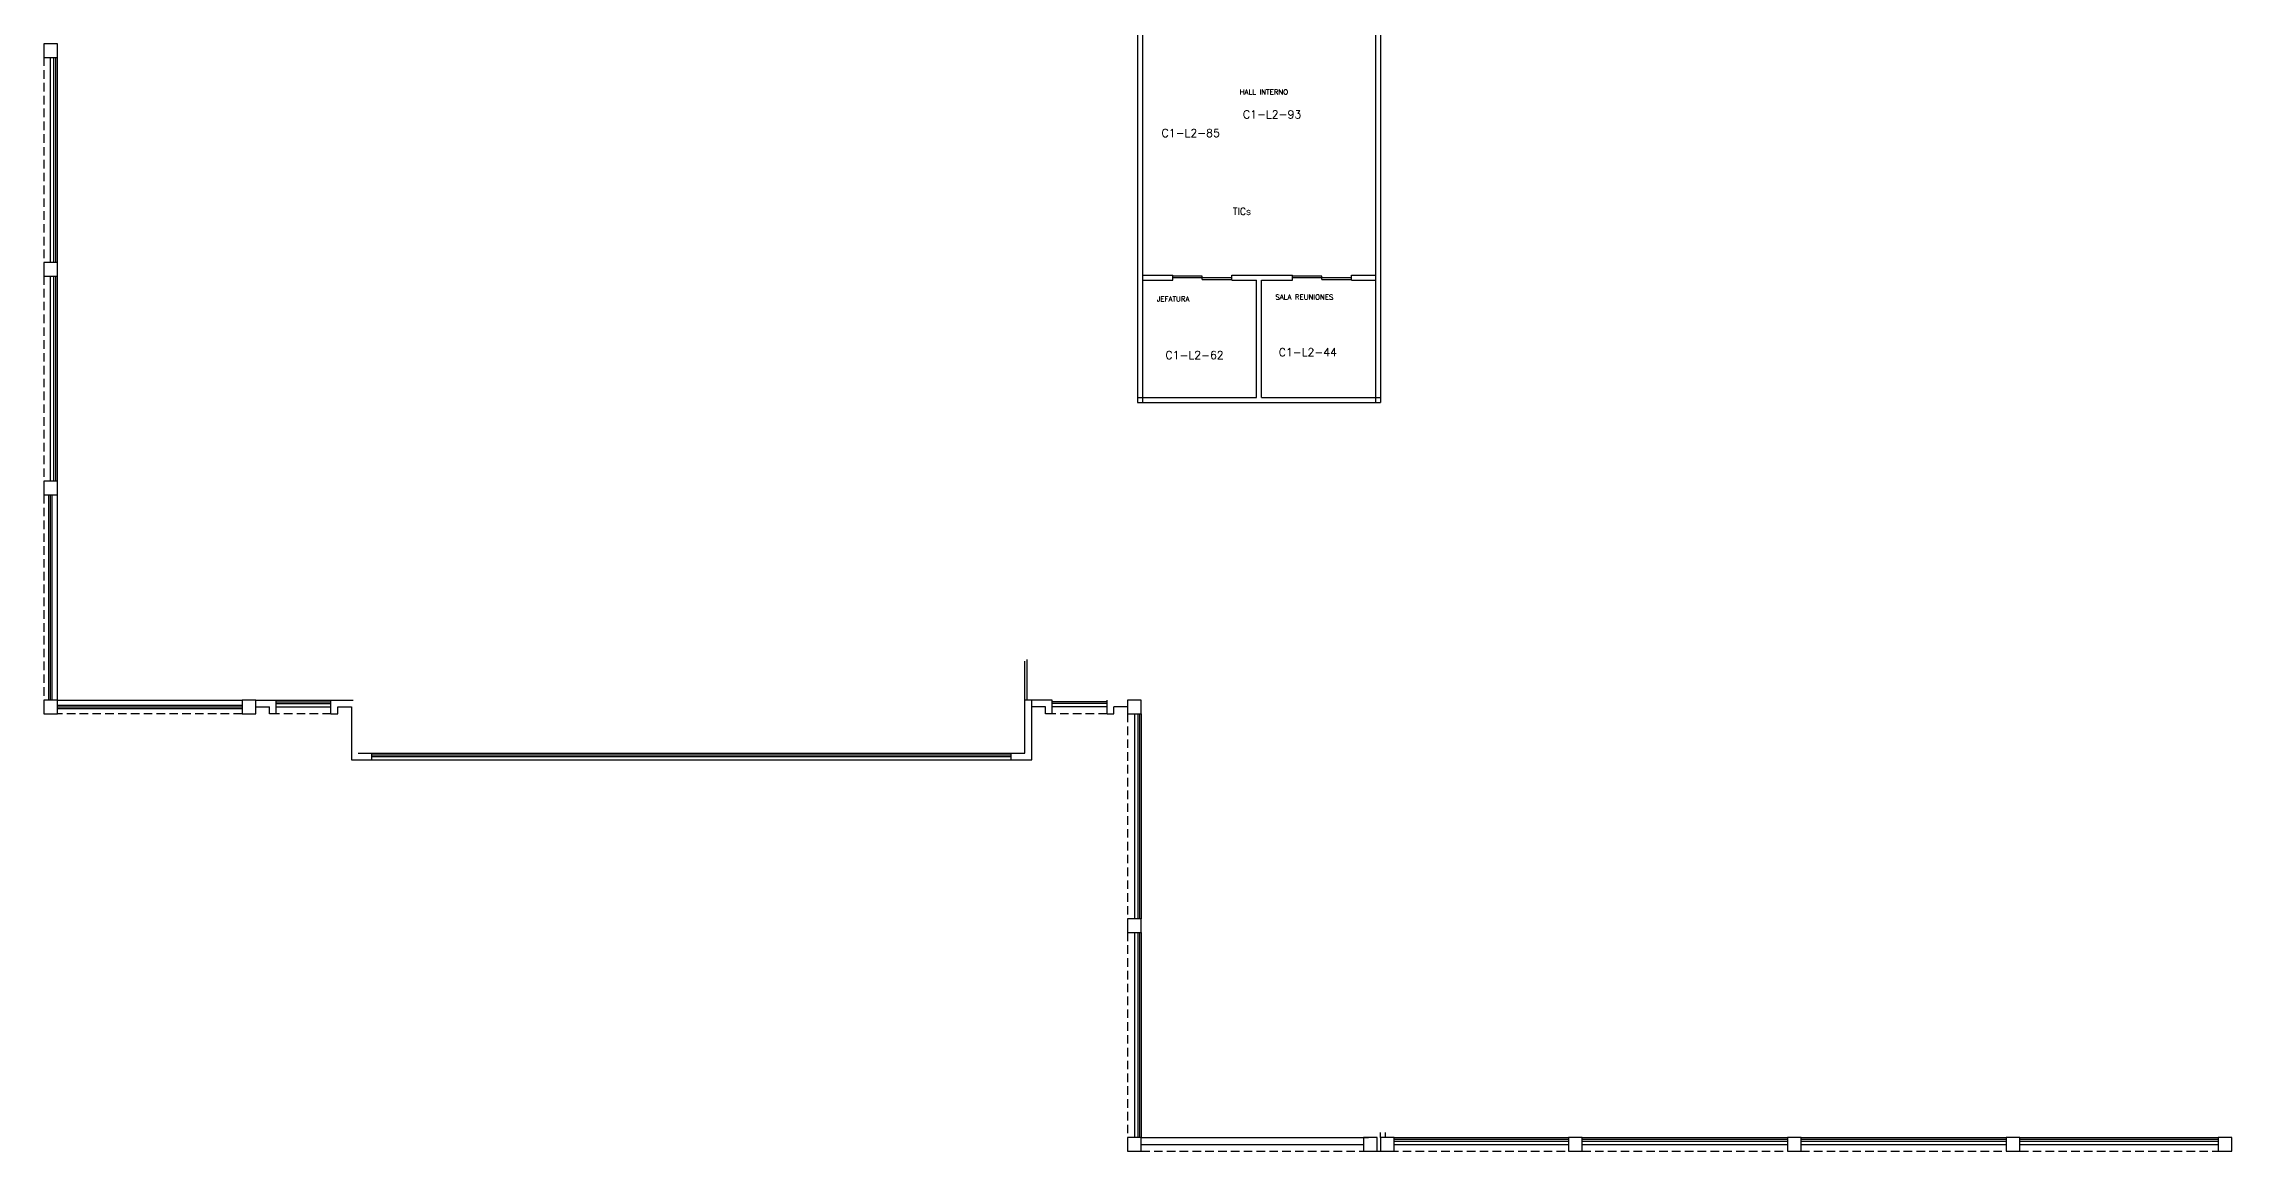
# Model space of a CAD drawing. Header units: metres. Extents: x 51 to 18146, y -212 to 18074.
# Drawn here: x 3110.5 to 3174.4, y 2181.8 to 2214.2 of the extents above; entities that cross this region are included whole.
import ezdxf

# ---------------------------------------------------------------- set-up
doc = ezdxf.new("R2010")
doc.units = ezdxf.units.M
doc.linetypes.add('HIDDEN', pattern=[0.375, 0.25, -0.125])
doc.layers.get('0').update_dxf_attribs({"color": 250})
for name, color, linetype in [('AY', 1, 'Continuous'), ('COL', 2, 'Continuous'), ('NO', 250, 'Continuous'), ('PA', 7, 'Continuous'), ('TA', 3, 'Continuous'), ('VE', 5, 'Continuous')]:
    doc.layers.add(name, color=color, linetype=linetype)
doc.layers.get('0').freeze()
doc.styles.add('ROMANS', font='romans', dxfattribs={"height": 0.13})

# ---------------------------------------------------------------- blocks, each defined once
blk = doc.blocks.new('-COL40-')
at = {"color": 0}
blk.add_lwpolyline([(-0.2, 0.2), (-0.2, -0.2), (0.2, -0.2), (0.2, 0.2)], close=True, dxfattribs=at)
blk = doc.blocks.new('PISO 1')
at = {"layer": 'AY', "color": 15, "linetype": 'HIDDEN'}
for p, q in [((99.244, 306.36), (99.244, 300.36)), ((99.244, 299.96), (99.244, 293.96)), ((99.244, 293.56), (99.244, 287.56)), ((105.044, 287.16), (99.644, 287.16)), ((107.644, 287.16), (106.044, 287.16)), ((130.344, 287.16), (128.744, 287.16)), ((130.944, 287.16), (130.944, 281.16)), ((130.944, 280.76), (130.944, 274.76)), ((131.344, 274.36), (137.844, 274.36)), ((138.244, 274.36), (143.844, 274.36)), ((144.244, 274.36), (150.244, 274.36)), ((150.644, 274.36), (156.644, 274.36)), ((157.044, 274.36), (162.844, 274.36))]:
    blk.add_line(p, q, dxfattribs=at)
at = {"layer": 'NO'}
for p, q in [((138.194, 315.61), (138.194, 296.262)), ((138.344, 315.61), (138.344, 296.262)), ((131.231, 313.31), (131.231, 296.262)), ((131.381, 313.31), (131.381, 296.262)), ((131.381, 299.988), (132.265, 299.988)), ((131.381, 299.838), (132.265, 299.838)), ((132.265, 299.838), (132.265, 299.988)), ((133.131, 299.963), (132.265, 299.963)), ((133.998, 299.913), (132.265, 299.913)), ((133.131, 299.863), (133.131, 299.963)), ((133.131, 299.863), (133.998, 299.863)), ((133.998, 299.988), (135.765, 299.988)), ((133.998, 299.838), (133.998, 299.988)), ((133.998, 299.863), (133.998, 299.963)), ((133.998, 299.863), (133.998, 299.938)), ((133.998, 299.838), (134.713, 299.838)), ((134.713, 296.412), (134.713, 299.838)), ((134.863, 299.838), (135.765, 299.838)), ((134.863, 296.412), (134.863, 299.838)), ((135.765, 299.838), (135.765, 299.988)), ((136.632, 299.963), (135.765, 299.963)), ((137.498, 299.913), (135.765, 299.913)), ((136.632, 299.863), (136.632, 299.963)), ((136.632, 299.863), (137.498, 299.863)), ((137.498, 299.988), (138.194, 299.988)), ((137.498, 299.838), (137.498, 299.988)), ((137.498, 299.863), (137.498, 299.963)), ((137.498, 299.838), (138.194, 299.838)), ((131.231, 296.412), (134.713, 296.412)), ((131.231, 296.262), (138.344, 296.262)), ((134.863, 296.412), (138.344, 296.412))]:
    blk.add_line(p, q, dxfattribs=at)
at = {"layer": 'PA', "color": 15}
for p, q in [((127.944, 287.56), (127.944, 288.698)), ((128.013, 287.56), (128.013, 288.748)), ((105.444, 287.56), (106.044, 287.56)), ((105.444, 287.36), (105.844, 287.36)), ((105.844, 287.16), (105.844, 287.36)), ((106.044, 287.16), (105.844, 287.16)), ((106.044, 287.16), (106.044, 287.56)), ((107.644, 287.56), (108.294, 287.56)), ((107.644, 287.16), (107.644, 287.56)), ((107.644, 287.16), (107.844, 287.16)), ((107.844, 287.16), (107.844, 287.36)), ((107.844, 287.36), (108.244, 287.36)), ((108.244, 287.36), (108.244, 285.81)), ((127.944, 286.01), (127.944, 287.56)), ((128.744, 287.56), (127.944, 287.56)), ((128.144, 285.81), (128.144, 287.56)), ((128.544, 287.36), (128.144, 287.36)), ((128.544, 287.16), (128.544, 287.36)), ((128.744, 287.16), (128.544, 287.16)), ((128.744, 287.16), (128.744, 287.56)), ((130.344, 287.16), (130.344, 287.56)), ((130.344, 287.16), (130.544, 287.16)), ((130.544, 287.16), (130.544, 287.36)), ((130.944, 287.36), (130.544, 287.36)), ((108.244, 285.81), (108.844, 285.81)), ((108.444, 286.01), (108.844, 286.01)), ((108.844, 285.81), (108.844, 286.01)), ((127.544, 285.81), (127.544, 286.01)), ((127.544, 286.01), (127.944, 286.01)), ((127.544, 285.81), (128.144, 285.81)), ((138.344, 274.76), (138.344, 274.91)), ((138.494, 274.76), (138.494, 274.91)), ((131.344, 274.76), (137.994, 274.76)), ((131.344, 274.56), (137.844, 274.56))]:
    blk.add_line(p, q, dxfattribs=at)
at = {"layer": 'TA', "color": 15}
for p, q in [((99.494, 287.56), (99.494, 293.56)), ((99.644, 287.56), (99.644, 293.56)), ((99.644, 287.56), (105.044, 287.56)), ((99.644, 287.41), (105.044, 287.41))]:
    blk.add_line(p, q, dxfattribs=at)
at = {"layer": 'VE', "color": 15}
for p, q in [((99.444, 300.36), (99.444, 306.36)), ((99.544, 300.36), (99.544, 306.36)), ((99.594, 300.36), (99.594, 306.36)), ((99.644, 300.36), (99.644, 306.36)), ((99.444, 293.96), (99.444, 299.96)), ((99.544, 293.96), (99.544, 299.96)), ((99.594, 293.96), (99.594, 299.96)), ((99.644, 293.96), (99.644, 299.96)), ((99.394, 287.56), (99.394, 293.56)), ((99.444, 287.56), (99.444, 293.56)), ((99.644, 287.36), (105.044, 287.36)), ((99.644, 287.31), (105.044, 287.31)), ((106.044, 287.56), (107.644, 287.56)), ((106.044, 287.51), (107.644, 287.51)), ((106.044, 287.46), (107.644, 287.46)), ((106.044, 287.36), (107.644, 287.36)), ((130.344, 287.51), (128.744, 287.51)), ((130.344, 287.46), (128.744, 287.46)), ((130.344, 287.36), (128.744, 287.36)), ((131.144, 287.16), (131.144, 281.16)), ((131.244, 287.16), (131.244, 281.16)), ((131.294, 287.16), (131.294, 281.16)), ((131.344, 287.16), (131.344, 281.16)), ((108.844, 286.01), (127.544, 286.01)), ((108.844, 285.96), (127.544, 285.96)), ((108.844, 285.91), (127.544, 285.91)), ((108.844, 285.81), (127.544, 285.81)), ((131.144, 280.76), (131.144, 274.76)), ((131.244, 280.76), (131.244, 274.76)), ((131.294, 280.76), (131.294, 274.76)), ((131.344, 280.76), (131.344, 274.76)), ((138.744, 274.76), (143.844, 274.76)), ((138.744, 274.71), (143.844, 274.71)), ((138.744, 274.66), (143.844, 274.66)), ((138.744, 274.56), (143.844, 274.56)), ((144.244, 274.76), (150.244, 274.76)), ((144.244, 274.71), (150.244, 274.71)), ((144.244, 274.66), (150.244, 274.66)), ((144.244, 274.56), (150.244, 274.56)), ((150.644, 274.76), (156.644, 274.76)), ((150.644, 274.71), (156.644, 274.71)), ((150.644, 274.66), (156.644, 274.66)), ((150.644, 274.56), (156.644, 274.56)), ((157.044, 274.76), (162.844, 274.76)), ((157.044, 274.71), (162.844, 274.71)), ((157.044, 274.66), (162.844, 274.66)), ((157.044, 274.56), (162.844, 274.56))]:
    blk.add_line(p, q, dxfattribs=at)
at = {"layer": 'COL', "color": 15}
for p in [(99.444, 306.56), (99.444, 300.16), (99.444, 293.76), (99.444, 293.76), (99.444, 287.36), (105.244, 287.36), (131.144, 287.36), (131.144, 280.96), (131.144, 274.56), (138.044, 274.56), (138.544, 274.56), (144.044, 274.56), (150.444, 274.56), (156.844, 274.56), (163.044, 274.56)]:
    blk.add_blockref('-COL40-', p, dxfattribs=at)
at = {"color": 1, "char_height": 0.234, "attachment_point": 1, "style": 'ROMANS'}
for s, insert in [('{\\C219;\\c6627684;C1-\\C30;\\c2254834;L2-93}', (134.32, 304.809)), ('{\\C219;\\c6627684;C1-\\C30;\\c2254834;L2-85}', (131.94, 304.263)), ('{\\C219;\\c6627684;C1-\\C30;\\c2254834;L2-62}', (132.052, 297.767)), ('{\\C219;\\c6627684;C1-\\C30;\\c2254834;L2-44}', (135.366, 297.85))]:
    blk.add_mtext_dynamic_manual_height_columns(s, width=0.00218, gutter_width=0.00117, heights=[0], dxfattribs=dict(at, insert=insert))
at = {"layer": 'NO', "color": 15, "style": 'ROMANS'}
for s, p in [('HALL INTERNO', (134.226, 305.272)), ('JEFATURA', (131.803, 299.218)), ('SALA REUNIONES', (135.268, 299.274))]:
    blk.add_text(s, height=0.15, dxfattribs=at).set_placement(p)
at = {"layer": 'NO', "color": 4, "style": 'ROMANS'}
blk.add_text('TICs', height=0.2, dxfattribs=at).set_placement((134.024, 301.756))

msp = doc.modelspace()

# ---------------------------------------------------------------- block references
at = {"layer": 'NO'}
msp.add_blockref('PISO 1', (3011.227, 1907.413), dxfattribs=at)

doc.saveas('drawing.dxf')
